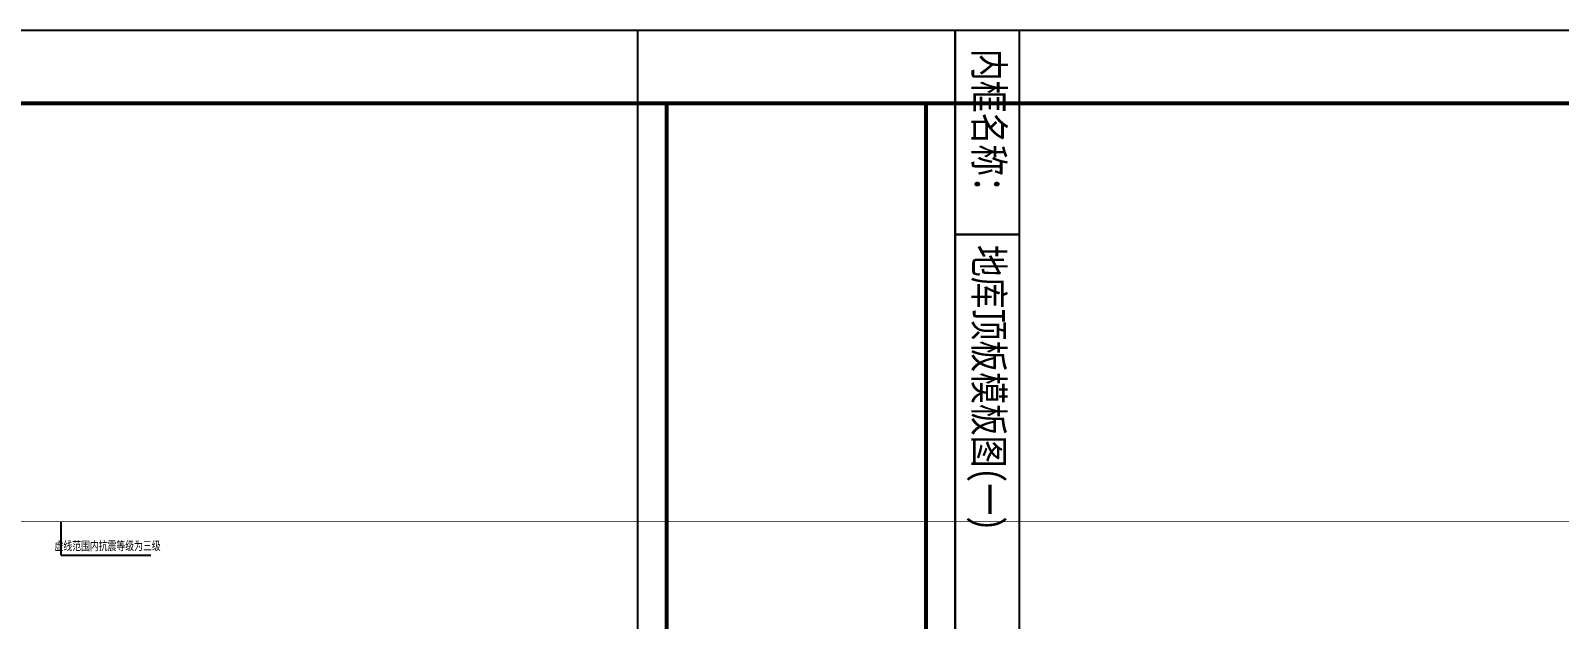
# Model space of a CAD drawing. Extents: x -302153 to 1239823, y 44204 to 1496698.
# Drawn here: x 973128 to 1051799, y 919826 to 950148 of the extents above; entities that cross this region are included whole.
import ezdxf
from ezdxf.enums import TextEntityAlignment as Align

# ---------------------------------------------------------------- set-up
doc = ezdxf.new("R2010")
doc.units = 0
doc.header["$LTSCALE"] = 1500
doc.header["$MEASUREMENT"] = 0
doc.linetypes.add('DASH', pattern=[0.35, 0.25, -0.1])
doc.layers.add('内框', color=8, linetype='CONTINUOUS', plot=False)
doc.layers.add('抗震等级范围线', color=110, linetype='DASH', plot=False)
doc.styles.add('TH-STYLE3', font='tssdeng.shx', dxfattribs={"width": 0.7, "bigfont": 'tssdchn.shx'})
doc.styles.add('黑体', font='simhei.ttf')

# ---------------------------------------------------------------- blocks, each defined once
blk = doc.blocks.new('THAPE_A0L1_inner')
at = {"layer": '内框'}
for p, q in [((0, 863), (0, 841)), ((0, 863), (420, 863)), ((70, 841), (70, 863)), ((70, 863), (70, 841)), ((0, 841), (70, 841)), ((40, 841), (0, 841)), ((120, 841), (40, 841)), ((70, 841), (372.66, 841)), ((280, 841), (120, 841))]:
    blk.add_line(p, q, dxfattribs=at)
blk.add_lwpolyline([(0, 0), (1486, 0), (1486, 841), (0, 841)], close=True, dxfattribs=at)
at = {"layer": '内框', "const_width": 1.4}
blk.add_lwpolyline([(25, 831), (25, 10), (1476, 10), (1476, 831)], close=True, dxfattribs=at)
at = {"layer": '内框', "style": '黑体', "width": 0.8}
blk.add_text('内框名称：', height=10, dxfattribs=at).set_placement((6.33, 847.64))
blk.add_attdef('内框名称', (73.61, 847.62), '', height=10, dxfattribs=at)

msp = doc.modelspace()

# ---------------------------------------------------------------- linework, layer by layer
at = {"layer": '抗震等级范围线', "linetype": 'ByBlock'}
for q in [(974700.1699, 924856.2676), (979312.5803, 923127.4442)]:
    msp.add_line((974700.1699, 923127.4442), q, dxfattribs=at)
at = {"layer": '抗震等级范围线', "ltscale": 2, "const_width": 30}
msp.add_lwpolyline([(913243.2116, 909722.8008), (916523.0123, 897247.6868), (927665.3806, 900171.9126), (929177.6854, 894606.664), (934673.895, 894116.5466), (1159203.715, 894116.5466), (1159203.715, 924856.2676), (924031.5223, 924856.2676), (924031.5223, 912874.0049), (913243.2116, 909722.8008)], dxfattribs=at)

# ---------------------------------------------------------------- block references
at = {"layer": '内框', "xscale": 150, "yscale": 150, "zscale": 150, "rotation": 270}
msp.add_blockref('THAPE_A0L1_inner', (894551.8051, 950147.9042), dxfattribs=at).add_auto_attribs({'内框名称': '地库顶板模板图(一)'})
msp.add_blockref('THAPE_A0L1_inner', (1004362.6912, 950147.9042), dxfattribs=at)

# ---------------------------------------------------------------- texts
at = {"layer": '抗震等级范围线', "linetype": 'ByBlock', "style": 'TH-STYLE3', "width": 0.7}
msp.add_text('虚线范围内抗震等级为三级', height=500, rotation=359.999975454, dxfattribs=at).set_placement((977089.9625, 923592.4837), align=Align.MIDDLE_CENTER)

doc.saveas('drawing.dxf')
